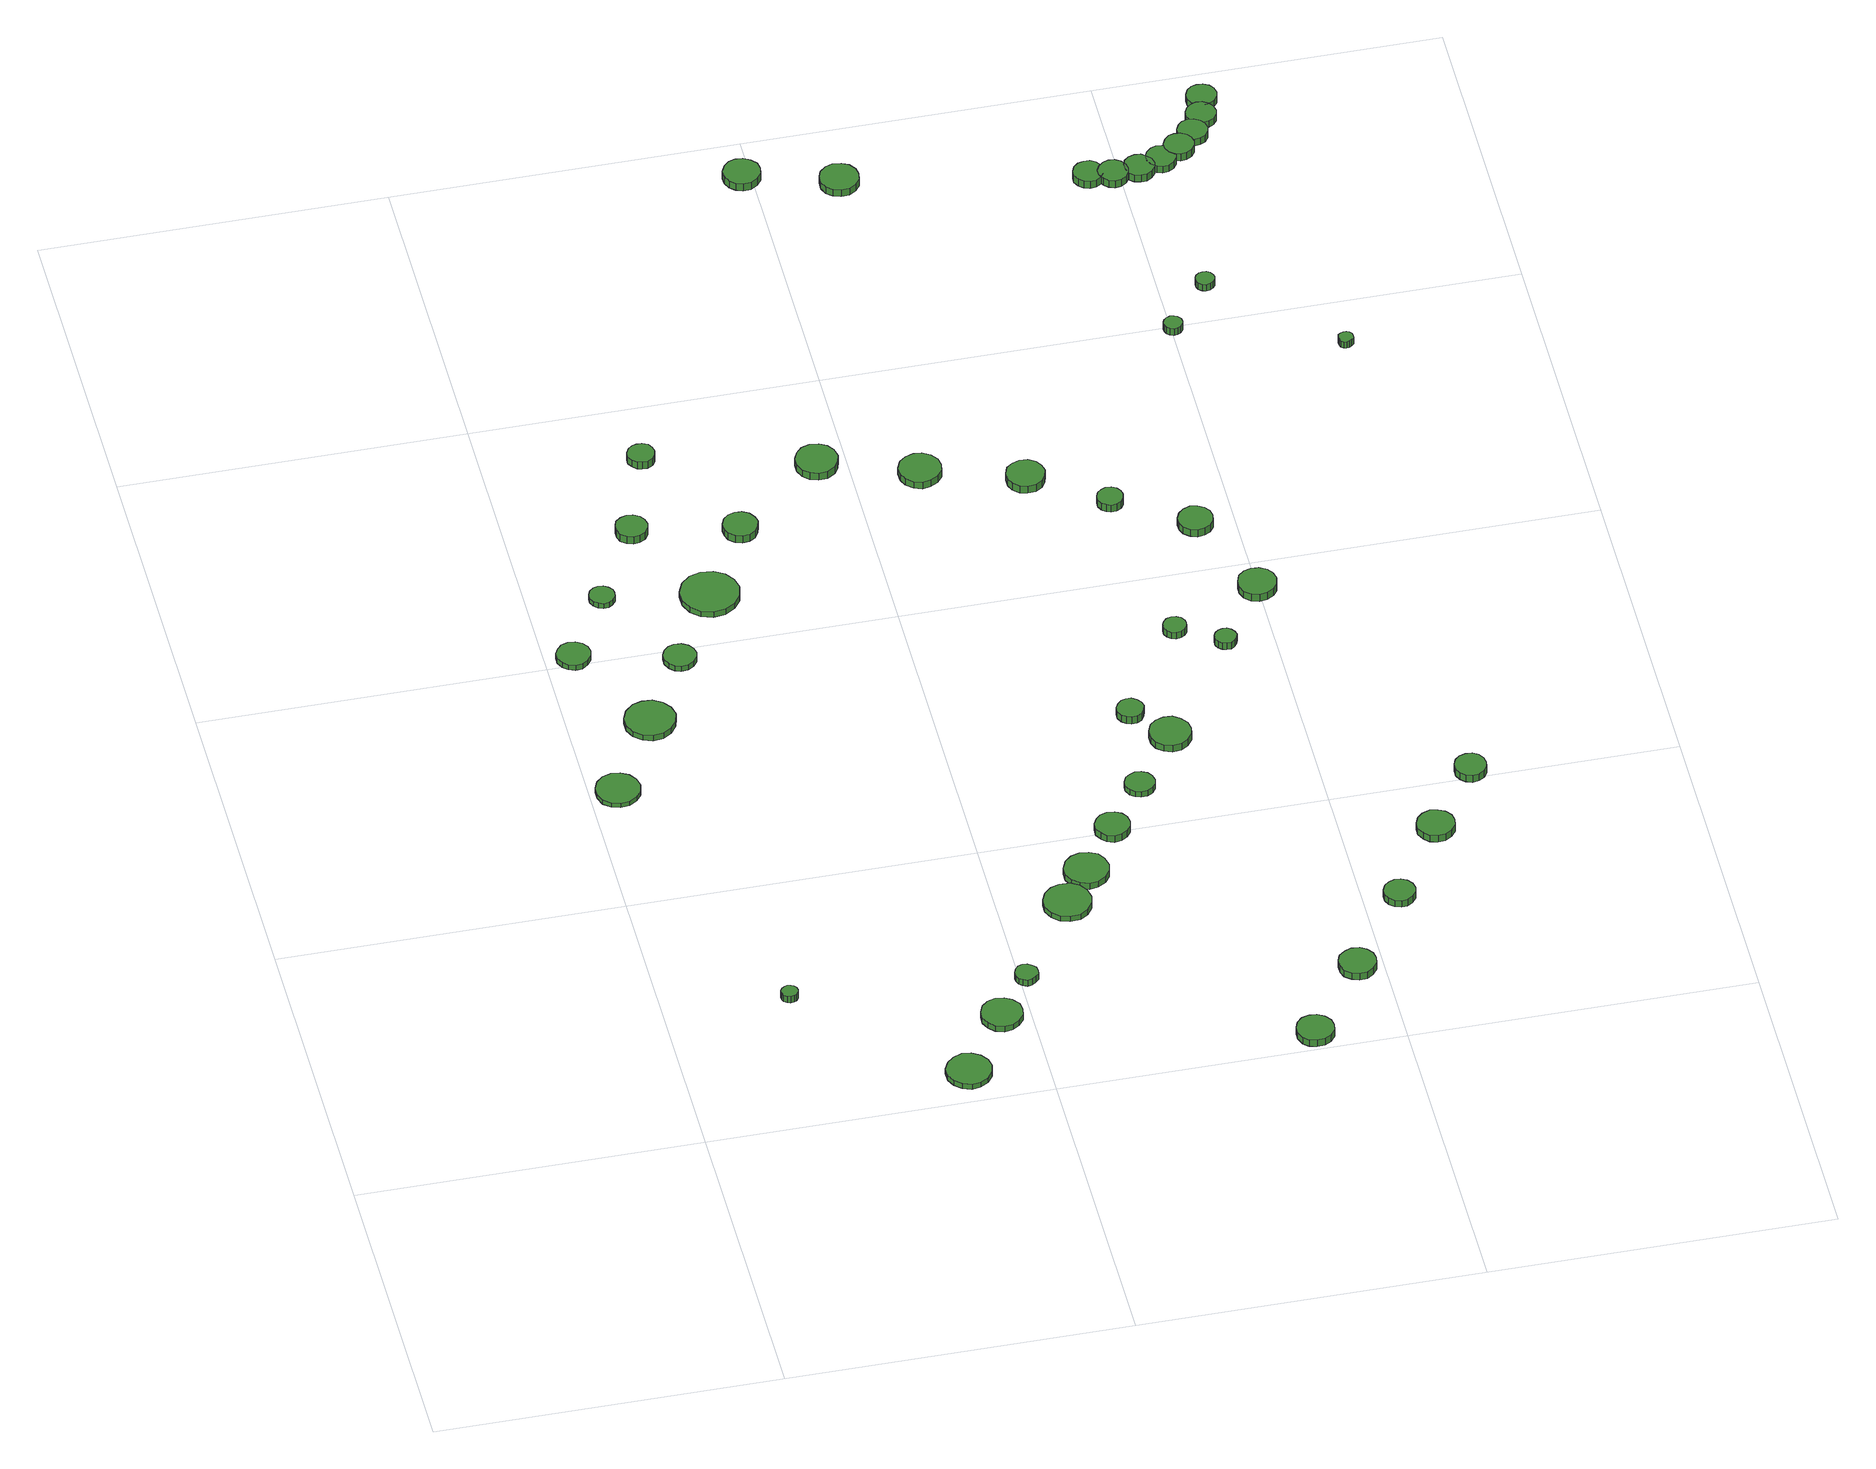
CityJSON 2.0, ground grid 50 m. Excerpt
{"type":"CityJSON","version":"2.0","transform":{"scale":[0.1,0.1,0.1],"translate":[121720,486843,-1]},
"CityObjects":{
"tree1":{"type":"SolitaryVegetationObject","attributes":{"function":"something"},"geometry":[{"type":"MultiSurface","lod":"1","boundaries":[[[0,1,2,3,4,5,6,7,8,9,10,11,12,13,14]],[[15,16,17,18,19,20,21,22,23,24,25,26,27,28,29]],[[0,29,28,1]],[[1,28,27,2]],[[2,27,26,3]],[[3,26,25,4]],[[4,25,24,5]],[[5,24,23,6]],[[6,23,22,7]],[[7,22,21,8]],[[8,21,20,9]],[[9,20,19,10]],[[10,19,18,11]],[[11,18,17,12]],[[12,17,16,13]],[[13,16,15,14]],[[14,15,29,0]]]}]},
"tree2":{"type":"SolitaryVegetationObject","attributes":{"function":"something"},"geometry":[{"type":"MultiSurface","lod":"1","boundaries":[[[30,31,32,33,34,35,36,37,38,39,40,41,42,43,44]],[[45,46,47,48,49,50,51,52,53,54,55,56,57,58,59]],[[30,59,58,31]],[[31,58,57,32]],[[32,57,56,33]],[[33,56,55,34]],[[34,55,54,35]],[[35,54,53,36]],[[36,53,52,37]],[[37,52,51,38]],[[38,51,50,39]],[[39,50,49,40]],[[40,49,48,41]],[[41,48,47,42]],[[42,47,46,43]],[[43,46,45,44]],[[44,45,59,30]]]}]},
"tree3":{"type":"SolitaryVegetationObject","attributes":{"function":"something"},"geometry":[{"type":"MultiSurface","lod":"1","boundaries":[[[60,61,62,63,64,65,66,67,68,69,70,71,72,73,74]],[[75,76,77,78,79,80,81,82,83,84,85,86,87,88,89]],[[60,89,88,61]],[[61,88,87,62]],[[62,87,86,63]],[[63,86,85,64]],[[64,85,84,65]],[[65,84,83,66]],[[66,83,82,67]],[[67,82,81,68]],[[68,81,80,69]],[[69,80,79,70]],[[70,79,78,71]],[[71,78,77,72]],[[72,77,76,73]],[[73,76,75,74]],[[74,75,89,60]]]}]},
"tree4":{"type":"SolitaryVegetationObject","attributes":{"function":"something"},"geometry":[{"type":"MultiSurface","lod":"1","boundaries":[[[90,91,92,93,94,95,96,97,98,99,100,101,102,103,104]],[[105,106,107,108,109,110,111,112,113,114,115,116,117,118,119]],[[90,119,118,91]],[[91,118,117,92]],[[92,117,116,93]],[[93,116,115,94]],[[94,115,114,95]],[[95,114,113,96]],[[96,113,112,97]],[[97,112,111,98]],[[98,111,110,99]],[[99,110,109,100]],[[100,109,108,101]],[[101,108,107,102]],[[102,107,106,103]],[[103,106,105,104]],[[104,105,119,90]]]}]},
"tree5":{"type":"SolitaryVegetationObject","attributes":{"function":"something"},"geometry":[{"type":"MultiSurface","lod":"1","boundaries":[[[120,121,122,123,124,125,126,127,128,129,130,131,132,133,134]],[[135,136,137,138,139,140,141,142,143,144,145,146,147,148,149]],[[120,149,148,121]],[[121,148,147,122]],[[122,147,146,123]],[[123,146,145,124]],[[124,145,144,125]],[[125,144,143,126]],[[126,143,142,127]],[[127,142,141,128]],[[128,141,140,129]],[[129,140,139,130]],[[130,139,138,131]],[[131,138,137,132]],[[132,137,136,133]],[[133,136,135,134]],[[134,135,149,120]]]}]},
"tree6":{"type":"SolitaryVegetationObject","attributes":{"function":"something"},"geometry":[{"type":"MultiSurface","lod":"1","boundaries":[[[150,151,152,153,154,155,156,157,158,159,160,161,162,163,164]],[[165,166,167,168,169,170,171,172,173,174,175,176,177,178,179]],[[150,179,178,151]],[[151,178,177,152]],[[152,177,176,153]],[[153,176,175,154]],[[154,175,174,155]],[[155,174,173,156]],[[156,173,172,157]],[[157,172,171,158]],[[158,171,170,159]],[[159,170,169,160]],[[160,169,168,161]],[[161,168,167,162]],[[162,167,166,163]],[[163,166,165,164]],[[164,165,179,150]]]}]},
"tree7":{"type":"SolitaryVegetationObject","attributes":{"function":"something"},"geometry":[{"type":"MultiSurface","lod":"1","boundaries":[[[180,181,182,183,184,185,186,187,188,189,190,191,192,193,194]],[[195,196,197,198,199,200,201,202,203,204,205,206,207,208,209]],[[180,209,208,181]],[[181,208,207,182]],[[182,207,206,183]],[[183,206,205,184]],[[184,205,204,185]],[[185,204,203,186]],[[186,203,202,187]],[[187,202,201,188]],[[188,201,200,189]],[[189,200,199,190]],[[190,199,198,191]],[[191,198,197,192]],[[192,197,196,193]],[[193,196,195,194]],[[194,195,209,180]]]}]},
"tree8":{"type":"SolitaryVegetationObject","attributes":{"function":"something"},"geometry":[{"type":"MultiSurface","lod":"1","boundaries":[[[210,211,212,213,214,215,216,217,218,219,220,221,222,223,224]],[[225,226,227,228,229,230,231,232,233,234,235,236,237,238,239]],[[210,239,238,211]],[[211,238,237,212]],[[212,237,236,213]],[[213,236,235,214]],[[214,235,234,215]],[[215,234,233,216]],[[216,233,232,217]],[[217,232,231,218]],[[218,231,230,219]],[[219,230,229,220]],[[220,229,228,221]],[[221,228,227,222]],[[222,227,226,223]],[[223,226,225,224]],[[224,225,239,210]]]}]},
"tree9":{"type":"SolitaryVegetationObject","attributes":{"function":"something"},"geometry":[{"type":"MultiSurface","lod":"1","boundaries":[[[240,241,242,243,244,245,246,247,248,249,250,251,252,253,254]],[[255,256,257,258,259,260,261,262,263,264,265,266,267,268,269]],[[240,269,268,241]],[[241,268,267,242]],[[242,267,266,243]],[[243,266,265,244]],[[244,265,264,245]],[[245,264,263,246]],[[246,263,262,247]],[[247,262,261,248]],[[248,261,260,249]],[[249,260,259,250]],[[250,259,258,251]],[[251,258,257,252]],[[252,257,256,253]],[[253,256,255,254]],[[254,255,269,240]]]}]},
"tree10":{"type":"SolitaryVegetationObject","attributes":{"function":"something"},"geometry":[{"type":"MultiSurface","lod":"1","boundaries":[[[270,271,272,273,274,275,276,277,278,279,280,281,282,283,284]],[[285,286,287,288,289,290,291,292,293,294,295,296,297,298,299]],[[270,299,298,271]],[[271,298,297,272]],[[272,297,296,273]],[[273,296,295,274]],[[274,295,294,275]],[[275,294,293,276]],[[276,293,292,277]],[[277,292,291,278]],[[278,291,290,279]],[[279,290,289,280]],[[280,289,288,281]],[[281,288,287,282]],[[282,287,286,283]],[[283,286,285,284]],[[284,285,299,270]]]}]},
"tree11":{"type":"SolitaryVegetationObject","attributes":{"function":"something"},"geometry":[{"type":"MultiSurface","lod":"1","boundaries":[[[300,301,302,303,304,305,306,307,308,309,310,311,312,313,314]],[[315,316,317,318,319,320,321,322,323,324,325,326,327,328,329]],[[300,329,328,301]],[[301,328,327,302]],[[302,327,326,303]],[[303,326,325,304]],[[304,325,324,305]],[[305,324,323,306]],[[306,323,322,307]],[[307,322,321,308]],[[308,321,320,309]],[[309,320,319,310]],[[310,319,318,311]],[[311,318,317,312]],[[312,317,316,313]],[[313,316,315,314]],[[314,315,329,300]]]}]},
"tree12":{"type":"SolitaryVegetationObject","attributes":{"function":"something"},"geometry":[{"type":"MultiSurface","lod":"1","boundaries":[[[330,331,332,333,334,335,336,337,338,339,340,341,342,343,344]],[[345,346,347,348,349,350,351,352,353,354,355,356,357,358,359]],[[330,359,358,331]],[[331,358,357,332]],[[332,357,356,333]],[[333,356,355,334]],[[334,355,354,335]],[[335,354,353,336]],[[336,353,352,337]],[[337,352,351,338]],[[338,351,350,339]],[[339,350,349,340]],[[340,349,348,341]],[[341,348,347,342]],[[342,347,346,343]],[[343,346,345,344]],[[344,345,359,330]]]}]},
"tree13":{"type":"SolitaryVegetationObject","attributes":{"function":"something"},"geometry":[{"type":"MultiSurface","lod":"1","boundaries":[[[360,361,362,363,364,365,366,367,368,369,370,371,372,373,374]],[[375,376,377,378,379,380,381,382,383,384,385,386,387,388,389]],[[360,389,388,361]],[[361,388,387,362]],[[362,387,386,363]],[[363,386,385,364]],[[364,385,384,365]],[[365,384,383,366]],[[366,383,382,367]],[[367,382,381,368]],[[368,381,380,369]],[[369,380,379,370]],[[370,379,378,371]],[[371,378,377,372]],[[372,377,376,373]],[[373,376,375,374]],[[374,375,389,360]]]}]},
"tree14":{"type":"SolitaryVegetationObject","attributes":{"function":"something"},"geometry":[{"type":"MultiSurface","lod":"1","boundaries":[[[390,391,392,393,394,395,396,397,398,399,400,401,402,403,404]],[[405,406,407,408,409,410,411,412,413,414,415,416,417,418,419]],[[390,419,418,391]],[[391,418,417,392]],[[392,417,416,393]],[[393,416,415,394]],[[394,415,414,395]],[[395,414,413,396]],[[396,413,412,397]],[[397,412,411,398]],[[398,411,410,399]],[[399,410,409,400]],[[400,409,408,401]],[[401,408,407,402]],[[402,407,406,403]],[[403,406,405,404]],[[404,405,419,390]]]}]},
"tree15":{"type":"SolitaryVegetationObject","attributes":{"function":"something"},"geometry":[{"type":"MultiSurface","lod":"1","boundaries":[[[420,421,422,423,424,425,426,427,428,429,430,431,432,433,434]],[[435,436,437,438,439,440,441,442,443,444,445,446,447,448,449]],[[420,449,448,421]],[[421,448,447,422]],[[422,447,446,423]],[[423,446,445,424]],[[424,445,444,425]],[[425,444,443,426]],[[426,443,442,427]],[[427,442,441,428]],[[428,441,440,429]],[[429,440,439,430]],[[430,439,438,431]],[[431,438,437,432]],[[432,437,436,433]],[[433,436,435,434]],[[434,435,449,420]]]}]},
"tree16":{"type":"SolitaryVegetationObject","attributes":{"function":"something"},"geometry":[{"type":"MultiSurface","lod":"1","boundaries":[[[450,451,452,453,454,455,456,457,458,459,460,461,462,463,464]],[[465,466,467,468,469,470,471,472,473,474,475,476,477,478,479]],[[450,479,478,451]],[[451,478,477,452]],[[452,477,476,453]],[[453,476,475,454]],[[454,475,474,455]],[[455,474,473,456]],[[456,473,472,457]],[[457,472,471,458]],[[458,471,470,459]],[[459,470,469,460]],[[460,469,468,461]],[[461,468,467,462]],[[462,467,466,463]],[[463,466,465,464]],[[464,465,479,450]]]}]},
"tree17":{"type":"SolitaryVegetationObject","attributes":{"function":"something"},"geometry":[{"type":"MultiSurface","lod":"1","boundaries":[[[480,481,482,483,484,485,486,487,488,489,490,491,492,493,494]],[[495,496,497,498,499,500,501,502,503,504,505,506,507,508,509]],[[480,509,508,481]],[[481,508,507,482]],[[482,507,506,483]],[[483,506,505,484]],[[484,505,504,485]],[[485,504,503,486]],[[486,503,502,487]],[[487,502,501,488]],[[488,501,500,489]],[[489,500,499,490]],[[490,499,498,491]],[[491,498,497,492]],[[492,497,496,493]],[[493,496,495,494]],[[494,495,509,480]]]}]},
"tree18":{"type":"SolitaryVegetationObject","attributes":{"function":"something"},"geometry":[{"type":"MultiSurface","lod":"1","boundaries":[[[510,511,512,513,514,515,516,517,518,519,520,521,522,523,524]],[[525,526,527,528,529,530,531,532,533,534,535,536,537,538,539]],[[510,539,538,511]],[[511,538,537,512]],[[512,537,536,513]],[[513,536,535,514]],[[514,535,534,515]],[[515,534,533,516]],[[516,533,532,517]],[[517,532,531,518]],[[518,531,530,519]],[[519,530,529,520]],[[520,529,528,521]],[[521,528,527,522]],[[522,527,526,523]],[[523,526,525,524]],[[524,525,539,510]]]}]},
"tree19":{"type":"SolitaryVegetationObject","attributes":{"function":"something"},"geometry":[{"type":"MultiSurface","lod":"1","boundaries":[[[540,541,542,543,544,545,546,547,548,549,550,551,552,553,554]],[[555,556,557,558,559,560,561,562,563,564,565,566,567,568,569]],[[540,569,568,541]],[[541,568,567,542]],[[542,567,566,543]],[[543,566,565,544]],[[544,565,564,545]],[[545,564,563,546]],[[546,563,562,547]],[[547,562,561,548]],[[548,561,560,549]],[[549,560,559,550]],[[550,559,558,551]],[[551,558,557,552]],[[552,557,556,553]],[[553,556,555,554]],[[554,555,569,540]]]}]},
"tree20":{"type":"SolitaryVegetationObject","attributes":{"function":"something"},"geometry":[{"type":"MultiSurface","lod":"1","boundaries":[[[570,571,572,573,574,575,576,577,578,579,580,581,582,583,584]],[[585,586,587,588,589,590,591,592,593,594,595,596,597,598,599]],[[570,599,598,571]],[[571,598,597,572]],[[572,597,596,573]],[[573,596,595,574]],[[574,595,594,575]],[[575,594,593,576]],[[576,593,592,577]],[[577,592,591,578]],[[578,591,590,579]],[[579,590,589,580]],[[580,589,588,581]],[[581,588,587,582]],[[582,587,586,583]],[[583,586,585,584]],[[584,585,599,570]]]}]},
"tree21":{"type":"SolitaryVegetationObject","attributes":{"function":"something"},"geometry":[{"type":"MultiSurface","lod":"1","boundaries":[[[600,601,602,603,604,605,606,607,608,609,610,611,612,613,614]],[[615,616,617,618,619,620,621,622,623,624,625,626,627,628,629]],[[600,629,628,601]],[[601,628,627,602]],[[602,627,626,603]],[[603,626,625,604]],[[604,625,624,605]],[[605,624,623,606]],[[606,623,622,607]],[[607,622,621,608]],[[608,621,620,609]],[[609,620,619,610]],[[610,619,618,611]],[[611,618,617,612]],[[612,617,616,613]],[[613,616,615,614]],[[614,615,629,600]]]}]},
"tree22":{"type":"SolitaryVegetationObject","attributes":{"function":"something"},"geometry":[{"type":"MultiSurface","lod":"1","boundaries":[[[630,631,632,633,634,635,636,637,638,639,640,641,642,643,644]],[[645,646,647,648,649,650,651,652,653,654,655,656,657,658,659]],[[630,659,658,631]],[[631,658,657,632]],[[632,657,656,633]],[[633,656,655,634]],[[634,655,654,635]],[[635,654,653,636]],[[636,653,652,637]],[[637,652,651,638]],[[638,651,650,639]],[[639,650,649,640]],[[640,649,648,641]],[[641,648,647,642]],[[642,647,646,643]],[[643,646,645,644]],[[644,645,659,630]]]}]},
"tree23":{"type":"SolitaryVegetationObject","attributes":{"function":"something"},"geometry":[{"type":"MultiSurface","lod":"1","boundaries":[[[660,661,662,663,664,665,666,667,668,669,670,671,672,673,674]],[[675,676,677,678,679,680,681,682,683,684,685,686,687,688,689]],[[660,689,688,661]],[[661,688,687,662]],[[662,687,686,663]],[[663,686,685,664]],[[664,685,684,665]],[[665,684,683,666]],[[666,683,682,667]],[[667,682,681,668]],[[668,681,680,669]],[[669,680,679,670]],[[670,679,678,671]],[[671,678,677,672]],[[672,677,676,673]],[[673,676,675,674]],[[674,675,689,660]]]}]},
"tree24":{"type":"SolitaryVegetationObject","attributes":{"function":"something"},"geometry":[{"type":"MultiSurface","lod":"1","boundaries":[[[690,691,692,693,694,695,696,697,698,699,700,701,702,703,704]],[[705,706,707,708,709,710,711,712,713,714,715,716,717,718,719]],[[690,719,718,691]],[[691,718,717,692]],[[692,717,716,693]],[[693,716,715,694]],[[694,715,714,695]],[[695,714,713,696]],[[696,713,712,697]],[[697,712,711,698]],[[698,711,710,699]],[[699,710,709,700]],[[700,709,708,701]],[[701,708,707,702]],[[702,707,706,703]],[[703,706,705,704]],[[704,705,719,690]]]}]},
"tree25":{"type":"SolitaryVegetationObject","attributes":{"function":"something"},"geometry":[{"type":"MultiSurface","lod":"1","boundaries":[[[720,721,722,723,724,725,726,727,728,729,730,731,732,733,734]],[[735,736,737,738,739,740,741,742,743,744,745,746,747,748,749]],[[720,749,748,721]],[[721,748,747,722]],[[722,747,746,723]],[[723,746,745,724]],[[724,745,744,725]],[[725,744,743,726]],[[726,743,742,727]],[[727,742,741,728]],[[728,741,740,729]],[[729,740,739,730]],[[730,739,738,731]],[[731,738,737,732]],[[732,737,736,733]],[[733,736,735,734]],[[734,735,749,720]]]}]},
"tree26":{"type":"SolitaryVegetationObject","attributes":{"function":"something"},"geometry":[{"type":"MultiSurface","lod":"1","boundaries":[[[750,751,752,753,754,755,756,757,758,759,760,761,762,763,764]],[[765,766,767,768,769,770,771,772,773,774,775,776,777,778,779]],[[750,779,778,751]],[[751,778,777,752]],[[752,777,776,753]],[[753,776,775,754]],[[754,775,774,755]],[[755,774,773,756]],[[756,773,772,757]],[[757,772,771,758]],[[758,771,770,759]],[[759,770,769,760]],[[760,769,768,761]],[[761,768,767,762]],[[762,767,766,763]],[[763,766,765,764]],[[764,765,779,750]]]}]},
"tree27":{"type":"SolitaryVegetationObject","attributes":{"function":"something"},"geometry":[{"type":"MultiSurface","lod":"1","boundaries":[[[780,781,782,783,784,785,786,787,788,789,790,791,792,793,794]],[[795,796,797,798,799,800,801,802,803,804,805,806,807,808,809]],[[780,809,808,781]],[[781,808,807,782]],[[782,807,806,783]],[[783,806,805,784]],[[784,805,804,785]],[[785,804,803,786]],[[786,803,802,787]],[[787,802,801,788]],[[788,801,800,789]],[[789,800,799,790]],[[790,799,798,791]],[[791,798,797,792]],[[792,797,796,793]],[[793,796,795,794]],[[794,795,809,780]]]}]},
"tree28":{"type":"SolitaryVegetationObject","attributes":{"function":"something"},"geometry":[{"type":"MultiSurface","lod":"1","boundaries":[[[810,811,812,813,814,815,816,817,818,819,820,821,822,823,824]],[[825,826,827,828,829,830,831,832,833,834,835,836,837,838,839]],[[810,839,838,811]],[[811,838,837,812]],[[812,837,836,813]],[[813,836,835,814]],[[814,835,834,815]],[[815,834,833,816]],[[816,833,832,817]],[[817,832,831,818]],[[818,831,830,819]],[[819,830,829,820]],[[820,829,828,821]],[[821,828,827,822]],[[822,827,826,823]],[[823,826,825,824]],[[824,825,839,810]]]}]},
"tree29":{"type":"SolitaryVegetationObject","attributes":{"function":"something"},"geometry":[{"type":"MultiSurface","lod":"1","boundaries":[[[840,841,842,843,844,845,846,847,848,849,850,851,852,853,854]],[[855,856,857,858,859,860,861,862,863,864,865,866,867,868,869]],[[840,869,868,841]],[[841,868,867,842]],[[842,867,866,843]],[[843,866,865,844]],[[844,865,864,845]],[[845,864,863,846]],[[846,863,862,847]],[[847,862,861,848]],[[848,861,860,849]],[[849,860,859,850]],[[850,859,858,851]],[[851,858,857,852]],[[852,857,856,853]],[[853,856,855,854]],[[854,855,869,840]]]}]},
"tree30":{"type":"SolitaryVegetationObject","attributes":{"function":"something"},"geometry":[{"type":"MultiSurface","lod":"1","boundaries":[[[870,871,872,873,874,875,876,877,878,879,880,881,882,883,884]],[[885,886,887,888,889,890,891,892,893,894,895,896,897,898,899]],[[870,899,898,871]],[[871,898,897,872]],[[872,897,896,873]],[[873,896,895,874]],[[874,895,894,875]],[[875,894,893,876]],[[876,893,892,877]],[[877,892,891,878]],[[878,891,890,879]],[[879,890,889,880]],[[880,889,888,881]],[[881,888,887,882]],[[882,887,886,883]],[[883,886,885,884]],[[884,885,899,870]]]}]},
"tree31":{"type":"SolitaryVegetationObject","attributes":{"function":"something"},"geometry":[{"type":"MultiSurface","lod":"1","boundaries":[[[900,901,902,903,904,905,906,907,908,909,910,911,912,913,914]],[[915,916,917,918,919,920,921,922,923,924,925,926,927,928,929]],[[900,929,928,901]],[[901,928,927,902]],[[902,927,926,903]],[[903,926,925,904]],[[904,925,924,905]],[[905,924,923,906]],[[906,923,922,907]],[[907,922,921,908]],[[908,921,920,909]],[[909,920,919,910]],[[910,919,918,911]],[[911,918,917,912]],[[912,917,916,913]],[[913,916,915,914]],[[914,915,929,900]]]}]},
"tree32":{"type":"SolitaryVegetationObject","attributes":{"function":"something"},"geometry":[{"type":"MultiSurface","lod":"1","boundaries":[[[930,931,932,933,934,935,936,937,938,939,940,941,942,943,944]],[[945,946,947,948,949,950,951,952,953,954,955,956,957,958,959]],[[930,959,958,931]],[[931,958,957,932]],[[932,957,956,933]],[[933,956,955,934]],[[934,955,954,935]],[[935,954,953,936]],[[936,953,952,937]],[[937,952,951,938]],[[938,951,950,939]],[[939,950,949,940]],[[940,949,948,941]],[[941,948,947,942]],[[942,947,946,943]],[[943,946,945,944]],[[944,945,959,930]]]}]},
"tree33":{"type":"SolitaryVegetationObject","attributes":{"function":"something"},"geometry":[{"type":"MultiSurface","lod":"1","boundaries":[[[960,961,962,963,964,965,966,967,968,969,970,971,972,973,974]],[[975,976,977,978,979,980,981,982,983,984,985,986,987,988,989]],[[960,989,988,961]],[[961,988,987,962]],[[962,987,986,963]],[[963,986,985,964]],[[964,985,984,965]],[[965,984,983,966]],[[966,983,982,967]],[[967,982,981,968]],[[968,981,980,969]],[[969,980,979,970]],[[970,979,978,971]],[[971,978,977,972]],[[972,977,976,973]],[[973,976,975,974]],[[974,975,989,960]]]}]},
"tree34":{"type":"SolitaryVegetationObject","attributes":{"function":"something"},"geometry":[{"type":"MultiSurface","lod":"1","boundaries":[[[990,991,992,993,994,995,996,997,998,999,1000,1001,1002,1003,1004]],[[1005,1006,1007,1008,1009,1010,1011,1012,1013,1014,1015,1016,1017,1018,1019]],[[990,1019,1018,991]],[[991,1018,1017,992]],[[992,1017,1016,993]],[[993,1016,1015,994]],[[994,1015,1014,995]],[[995,1014,1013,996]],[[996,1013,1012,997]],[[997,1012,1011,998]],[[998,1011,1010,999]],[[999,1010,1009,1000]],[[1000,1009,1008,1001]],[[1001,1008,1007,1002]],[[1002,1007,1006,1003]],[[1003,1006,1005,1004]],[[1004,1005,1019,990]]]}]},
"tree35":{"type":"SolitaryVegetationObject","attributes":{"function":"something"},"geometry":[{"type":"MultiSurface","lod":"1","boundaries":[[[1020,1021,1022,1023,1024,1025,1026,1027,1028,1029,1030,1031,1032,1033,1034]],[[1035,1036,1037,1038,1039,1040,1041,1042,1043,1044,1045,1046,1047,1048,1049]],[[1020,1049,1048,1021]],[[1021,1048,1047,1022]],[[1022,1047,1046,1023]],[[1023,1046,1045,1024]],[[1024,1045,1044,1025]],[[1025,1044,1043,1026]],[[1026,1043,1042,1027]],[[1027,1042,1041,1028]],[[1028,1041,1040,1029]],[[1029,1040,1039,1030]],[[1030,1039,1038,1031]],[[1031,1038,1037,1032]],[[1032,1037,1036,1033]],[[1033,1036,1035,1034]],[[1034,1035,1049,1020]]]}]},
"tree36":{"type":"SolitaryVegetationObject","attributes":{"function":"something"},"geometry":[{"type":"MultiSurface","lod":"1","boundaries":[[[1050,1051,1052,1053,1054,1055,1056,1057,1058,1059,1060,1061,1062,1063,1064]],[[1065,1066,1067,1068,1069,1070,1071,1072,1073,1074,1075,1076,1077,1078,1079]],[[1050,1079,1078,1051]],[[1051,1078,1077,1052]],[[1052,1077,1076,1053]],[[1053,1076,1075,1054]],[[1054,1075,1074,1055]],[[1055,1074,1073,1056]],[[1056,1073,1072,1057]],[[1057,1072,1071,1058]],[[1058,1071,1070,1059]],[[1059,1070,1069,1060]],[[1060,1069,1068,1061]],[[1061,1068,1067,1062]],[[1062,1067,1066,1063]],[[1063,1066,1065,1064]],[[1064,1065,1079,1050]]]}]},
"tree37":{"type":"SolitaryVegetationObject","attributes":{"function":"something"},"geometry":[{"type":"MultiSurface","lod":"1","boundaries":[[[1080,1081,1082,1083,1084,1085,1086,1087,1088,1089,1090,1091,1092,1093,1094]],[[1095,1096,1097,1098,1099,1100,1101,1102,1103,1104,1105,1106,1107,1108,1109]],[[1080,1109,1108,1081]],[[1081,1108,1107,1082]],[[1082,1107,1106,1083]],[[1083,1106,1105,1084]],[[1084,1105,1104,1085]],[[1085,1104,1103,1086]],[[1086,1103,1102,1087]],[[1087,1102,1101,1088]],[[1088,1101,1100,1089]],[[1089,1100,1099,1090]],[[1090,1099,1098,1091]],[[1091,1098,1097,1092]],[[1092,1097,1096,1093]],[[1093,1096,1095,1094]],[[1094,1095,1109,1080]]]}]},
"tree38":{"type":"SolitaryVegetationObject","attributes":{"function":"something"},"geometry":[{"type":"MultiSurface","lod":"1","boundaries":[[[1110,1111,1112,1113,1114,1115,1116,1117,1118,1119,1120,1121,1122,1123,1124]],[[1125,1126,1127,1128,1129,1130,1131,1132,1133,1134,1135,1136,1137,1138,1139]],[[1110,1139,1138,1111]],[[1111,1138,1137,1112]],[[1112,1137,1136,1113]],[[1113,1136,1135,1114]],[[1114,1135,1134,1115]],[[1115,1134,1133,1116]],[[1116,1133,1132,1117]],[[1117,1132,1131,1118]],[[1118,1131,1130,1119]],[[1119,1130,1129,1120]],[[1120,1129,1128,1121]],[[1121,1128,1127,1122]],[[1122,1127,1126,1123]],[[1123,1126,1125,1124]],[[1124,1125,1139,1110]]]}]},
"tree39":{"type":"SolitaryVegetationObject","attributes":{"function":"something"},"geometry":[{"type":"MultiSurface","lod":"1","boundaries":[[[1140,1141,1142,1143,1144,1145,1146,1147,1148,1149,1150,1151,1152,1153,1154]],[[1155,1156,1157,1158,1159,1160,1161,1162,1163,1164,1165,1166,1167,1168,1169]],[[1140,1169,1168,1141]],[[1141,1168,1167,1142]],[[1142,1167,1166,1143]],[[1143,1166,1165,1144]],[[1144,1165,1164,1145]],[[1145,1164,1163,1146]],[[1146,1163,1162,1147]],[[1147,1162,1161,1148]],[[1148,1161,1160,1149]],[[1149,1160,1159,1150]],[[1150,1159,1158,1151]],[[1151,1158,1157,1152]],[[1152,1157,1156,1153]],[[1153,1156,1155,1154]],[[1154,1155,1169,1140]]]}]},
"tree40":{"type":"SolitaryVegetationObject","attributes":{"function":"something"},"geometry":[{"type":"MultiSurface","lod":"1","boundaries":[[[1170,1171,1172,1173,1174,1175,1176,1177,1178,1179,1180,1181,1182,1183,1184]],[[1185,1186,1187,1188,1189,1190,1191,1192,1193,1194,1195,1196,1197,1198,1199]],[[1170,1199,1198,1171]],[[1171,1198,1197,1172]],[[1172,1197,1196,1173]],[[1173,1196,1195,1174]],[[1174,1195,1194,1175]],[[1175,1194,1193,1176]],[[1176,1193,1192,1177]],[[1177,1192,1191,1178]],[[1178,1191,1190,1179]],[[1179,1190,1189,1180]],[[1180,1189,1188,1181]],[[1181,1188,1187,1182]],[[1182,1187,1186,1183]],[[1183,1186,1185,1184]],[[1184,1185,1199,1170]]]}]},
"tree41":{"type":"SolitaryVegetationObject","attributes":{"function":"something"},"geometry":[{"type":"MultiSurface","lod":"1","boundaries":[[[1200,1201,1202,1203,1204,1205,1206,1207,1208,1209,1210,1211,1212,1213,1214]],[[1215,1216,1217,1218,1219,1220,1221,1222,1223,1224,1225,1226,1227,1228,1229]],[[1200,1229,1228,1201]],[[1201,1228,1227,1202]],[[1202,1227,1226,1203]],[[1203,1226,1225,1204]],[[1204,1225,1224,1205]],[[1205,1224,1223,1206]],[[1206,1223,1222,1207]],[[1207,1222,1221,1208]],[[1208,1221,1220,1209]],[[1209,1220,1219,1210]],[[1210,1219,1218,1211]],[[1211,1218,1217,1212]],[[1212,1217,1216,1213]],[[1213,1216,1215,1214]],[[1214,1215,1229,1200]]]}]},
"tree42":{"type":"SolitaryVegetationObject","attributes":{"function":"something"},"geometry":[{"type":"MultiSurface","lod":"1","boundaries":[[[1230,1231,1232,1233,1234,1235,1236,1237,1238,1239,1240,1241,1242,1243,1244]],[[1245,1246,1247,1248,1249,1250,1251,1252,1253,1254,1255,1256,1257,1258,1259]],[[1230,1259,1258,1231]],[[1231,1258,1257,1232]],[[1232,1257,1256,1233]],[[1233,1256,1255,1234]],[[1234,1255,1254,1235]],[[1235,1254,1253,1236]],[[1236,1253,1252,1237]],[[1237,1252,1251,1238]],[[1238,1251,1250,1239]],[[1239,1250,1249,1240]],[[1240,1249,1248,1241]],[[1241,1248,1247,1242]],[[1242,1247,1246,1243]],[[1243,1246,1245,1244]],[[1244,1245,1259,1230]]]}]},
"tree43":{"type":"SolitaryVegetationObject","attributes":{"function":"something"},"geometry":[{"type":"MultiSurface","lod":"1","boundaries":[[[1260,1261,1262,1263,1264,1265,1266,1267,1268,1269,1270,1271,1272,1273,1274]],[[1275,1276,1277,1278,1279,1280,1281,1282,1283,1284,1285,1286,1287,1288,1289]],[[1260,1289,1288,1261]],[[1261,1288,1287,1262]],[[1262,1287,1286,1263]],[[1263,1286,1285,1264]],[[1264,1285,1284,1265]],[[1265,1284,1283,1266]],[[1266,1283,1282,1267]],[[1267,1282,1281,1268]],[[1268,1281,1280,1269]],[[1269,1280,1279,1270]],[[1270,1279,1278,1271]],[[1271,1278,1277,1272]],[[1272,1277,1276,1273]],[[1273,1276,1275,1274]],[[1274,1275,1289,1260]]]}]},
"tree44":{"type":"SolitaryVegetationObject","attributes":{"function":"something"},"geometry":[{"type":"MultiSurface","lod":"1","boundaries":[[[1290,1291,1292,1293,1294,1295,1296,1297,1298,1299,1300,1301,1302,1303,1304]],[[1305,1306,1307,1308,1309,1310,1311,1312,1313,1314,1315,1316,1317,1318,1319]],[[1290,1319,1318,1291]],[[1291,1318,1317,1292]],[[1292,1317,1316,1293]],[[1293,1316,1315,1294]],[[1294,1315,1314,1295]],[[1295,1314,1313,1296]],[[1296,1313,1312,1297]],[[1297,1312,1311,1298]],[[1298,1311,1310,1299]],[[1299,1310,1309,1300]],[[1300,1309,1308,1301]],[[1301,1308,1307,1302]],[[1302,1307,1306,1303]],[[1303,1306,1305,1304]],[[1304,1305,1319,1290]]]}]},
"tree45":{"type":"SolitaryVegetationObject","attributes":{"function":"something"},"geometry":[{"type":"MultiSurface","lod":"1","boundaries":[[[1320,1321,1322,1323,1324,1325,1326,1327,1328,1329,1330,1331,1332,1333,1334]],[[1335,1336,1337,1338,1339,1340,1341,1342,1343,1344,1345,1346,1347,1348,1349]],[[1320,1349,1348,1321]],[[1321,1348,1347,1322]],[[1322,1347,1346,1323]],[[1323,1346,1345,1324]],[[1324,1345,1344,1325]],[[1325,1344,1343,1326]],[[1326,1343,1342,1327]],[[1327,1342,1341,1328]],[[1328,1341,1340,1329]],[[1329,1340,1339,1330]],[[1330,1339,1338,1331]],[[1331,1338,1337,1332]],[[1332,1337,1336,1333]],[[1333,1336,1335,1334]],[[1334,1335,1349,1320]]]}]}
},
"vertices":[
[191,262,21],[190,267,21],[187,271,21],[183,273,21],[178,274,21],[173,272,21],[169,269,21],[167,265,21],[167,260,21],[169,255,21],[173,252,21],[178,250,21],[183,251,21],[187,253,21],[190,257,21],[190,257,9],[187,253,9],[183,251,9],[178,250,9],[173,252,9],[169,255,9],[167,260,9],[167,265,9],[169,269,9],[173,272,9],[178,274,9],[183,273,9],[187,271,9],[190,267,9],[191,262,9],
[72,729,15],[69,742,15],[61,753,15],[50,759,15],[37,761,15],[24,757,15],[14,748,15],[9,736,15],[9,723,15],[14,710,15],[24,702,15],[37,698,15],[50,699,15],[61,706,15],[69,716,15],[69,716,7],[61,706,7],[50,699,7],[37,698,7],[24,702,7],[14,710,7],[9,723,7],[9,736,7],[14,748,7],[24,757,7],[37,761,7],[50,759,7],[61,753,7],[69,742,7],[72,729,7],
[65,1013,16],[63,1023,16],[57,1031,16],[48,1036,16],[38,1037,16],[28,1034,16],[21,1027,16],[16,1018,16],[16,1008,16],[21,998,16],[28,992,16],[38,988,16],[48,989,16],[57,995,16],[63,1003,16],[63,1003,7],[57,995,7],[48,989,7],[38,988,7],[28,992,7],[21,998,7],[16,1008,7],[16,1018,7],[21,1027,7],[28,1034,7],[38,1037,7],[48,1036,7],[57,1031,7],[63,1023,7],[65,1013,7],
[152,859,17],[148,874,17],[139,886,17],[126,894,17],[111,895,17],[97,891,17],[85,880,17],[79,866,17],[79,851,17],[85,837,17],[97,827,17],[111,822,17],[126,824,17],[139,832,17],[148,844,17],[148,844,7],[139,832,7],[126,824,7],[111,822,7],[97,827,7],[85,837,7],[79,851,7],[79,866,7],[85,880,7],[97,891,7],[111,895,7],[126,894,7],[139,886,7],[148,874,7],[152,859,7],
[421,57,15],[418,70,15],[410,81,15],[398,88,15],[385,90,15],[372,85,15],[362,76,15],[356,64,15],[356,50,15],[362,38,15],[372,29,15],[385,24,15],[398,26,15],[410,33,15],[418,44,15],[418,44,6],[410,33,6],[398,26,6],[385,24,6],[372,29,6],[362,38,6],[356,50,6],[356,64,6],[362,76,6],[372,85,6],[385,90,6],[398,88,6],[410,81,6],[418,70,6],[421,57,6],
[124,1124,15],[123,1131,15],[118,1137,15],[112,1141,15],[104,1142,15],[97,1140,15],[91,1135,15],[88,1128,15],[88,1120,15],[91,1113,15],[97,1108,15],[104,1105,15],[112,1106,15],[118,1110,15],[123,1116,15],[123,1116,6],[118,1110,6],[112,1106,6],[104,1105,6],[97,1108,6],[91,1113,6],[88,1120,6],[88,1128,6],[91,1135,6],[97,1140,6],[104,1142,6],[112,1141,6],[118,1137,6],[123,1131,6],[124,1124,6],
[208,979,15],[206,988,15],[200,996,15],[191,1001,15],[181,1002,15],[172,999,15],[165,993,15],[161,984,15],[161,974,15],[165,965,15],[172,958,15],[181,955,15],[191,956,15],[200,961,15],[206,969,15],[206,969,6],[200,961,6],[191,956,6],[181,955,6],[172,958,6],[165,965,6],[161,974,6],[161,984,6],[165,993,6],[172,999,6],[181,1002,6],[191,1001,6],[200,996,6],[206,988,6],[208,979,6],
[488,160,16],[486,172,16],[478,182,16],[468,188,16],[455,190,16],[443,186,16],[434,178,16],[429,166,16],[429,154,16],[434,143,16],[443,134,16],[455,130,16],[468,132,16],[478,138,16],[486,148,16],[486,148,6],[478,138,6],[468,132,6],[455,130,6],[443,134,6],[434,143,6],[429,154,6],[429,166,6],[434,178,6],[443,186,6],[455,190,6],[468,188,6],[478,182,6],[486,172,6],[488,160,6],
[199,1249,19],[197,1258,19],[192,1266,19],[183,1271,19],[174,1272,19],[165,1269,19],[157,1263,19],[154,1254,19],[154,1244,19],[157,1235,19],[165,1229,19],[174,1226,19],[183,1227,19],[192,1232,19],[197,1240,19],[197,1240,6],[192,1232,6],[183,1227,6],[174,1226,6],[165,1229,6],[157,1235,6],[154,1244,6],[154,1254,6],[157,1263,6],[165,1269,6],[174,1272,6],[183,1271,6],[192,1266,6],[197,1258,6],[199,1249,6],
[526,232,17],[525,239,17],[520,244,17],[514,248,17],[507,249,17],[501,247,17],[496,242,17],[493,235,17],[493,229,17],[496,222,17],[501,218,17],[507,215,17],[514,216,17],[520,220,17],[525,225,17],[525,225,6],[520,220,6],[514,216,6],[507,215,6],[501,218,6],[496,222,6],[493,229,6],[493,235,6],[496,242,6],[501,247,6],[507,249,6],[514,248,6],[520,244,6],[525,239,6],[526,232,6],
[296,1096,16],[292,1113,16],[282,1127,16],[267,1136,16],[249,1138,16],[232,1133,16],[219,1121,16],[212,1105,16],[212,1087,16],[219,1071,16],[232,1059,16],[249,1054,16],[267,1056,16],[282,1065,16],[292,1079,16],[292,1079,6],[282,1065,6],[267,1056,6],[249,1054,6],[232,1059,6],[219,1071,6],[212,1087,6],[212,1105,6],[219,1121,6],[232,1133,6],[249,1138,6],[267,1136,6],[282,1127,6],[292,1113,6],[296,1096,6],
[241,1390,22],[239,1398,22],[235,1405,22],[227,1409,22],[219,1409,22],[212,1407,22],[206,1402,22],[202,1394,22],[202,1386,22],[206,1379,22],[212,1373,22],[219,1371,22],[227,1371,22],[235,1375,22],[239,1382,22],[239,1382,9],[235,1375,9],[227,1371,9],[219,1371,9],[212,1373,9],[206,1379,9],[202,1386,9],[202,1394,9],[206,1402,9],[212,1407,9],[219,1409,9],[227,1409,9],[235,1405,9],[239,1398,9],[241,1390,9],
[350,1219,20],[347,1229,20],[341,1238,20],[332,1243,20],[322,1244,20],[312,1241,20],[304,1234,20],[300,1224,20],[300,1214,20],[304,1204,20],[312,1197,20],[322,1194,20],[332,1195,20],[341,1200,20],[347,1209,20],[347,1209,7],[341,1200,7],[332,1195,7],[322,1194,7],[312,1197,7],[304,1204,7],[300,1214,7],[300,1224,7],[304,1234,7],[312,1241,7],[322,1244,7],[332,1243,7],[341,1238,7],[347,1229,7],[350,1219,7],
[632,366,16],[629,380,16],[621,392,16],[609,399,16],[594,400,16],[581,396,16],[570,386,16],[564,373,16],[564,359,16],[570,346,16],[581,336,16],[594,332,16],[609,333,16],[621,340,16],[629,352,16],[629,352,6],[621,340,6],[609,333,6],[594,332,6],[581,336,6],[570,346,6],[564,359,6],[564,373,6],[570,386,6],[581,396,6],[594,400,6],[609,399,6],[621,392,6],[629,380,6],[632,366,6],
[670,424,17],[667,437,17],[660,448,17],[648,454,17],[635,456,17],[622,452,17],[612,443,17],[606,430,17],[606,417,17],[612,405,17],[622,396,17],[635,391,17],[648,393,17],[660,400,17],[667,410,17],[667,410,6],[660,400,6],[648,393,6],[635,391,6],[622,396,6],[612,405,6],[606,417,6],[606,430,6],[612,443,6],[622,452,6],[635,456,6],[648,454,6],[660,448,6],[667,437,6],[670,424,6],
[718,503,18],[716,514,18],[710,522,18],[701,527,18],[690,528,18],[680,525,18],[673,518,18],[668,509,18],[668,498,18],[673,489,18],[680,482,18],[690,478,18],[701,480,18],[710,485,18],[716,493,18],[716,493,6],[710,485,6],[701,480,6],[690,478,6],[680,482,6],[673,489,6],[668,498,6],[668,509,6],[673,518,6],[680,525,6],[690,528,6],[701,527,6],[710,522,6],[716,514,6],[718,503,6],
[488,1328,19],[485,1341,19],[478,1351,19],[467,1357,19],[454,1359,19],[442,1355,19],[433,1346,19],[428,1335,19],[428,1322,19],[433,1310,19],[442,1302,19],[454,1298,19],[467,1299,19],[478,1306,19],[485,1316,19],[485,1316,6],[478,1306,6],[467,1299,6],[454,1298,6],[442,1302,6],[433,1310,6],[428,1322,6],[428,1335,6],[433,1346,6],[442,1355,6],[454,1359,6],[467,1357,6],[478,1351,6],[485,1341,6],[488,1328,6],
[902,30,19],[900,41,19],[893,50,19],[883,56,19],[872,57,19],[861,54,19],[853,46,19],[849,36,19],[849,25,19],[853,14,19],[861,7,19],[872,4,19],[883,5,19],[893,10,19],[900,19,19],[900,19,7],[893,10,7],[883,5,7],[872,4,7],[861,7,7],[853,14,7],[849,25,7],[849,36,7],[853,46,7],[861,54,7],[872,57,7],[883,56,7],[893,50,7],[900,41,7],[902,30,7],
[771,582,16],[769,591,16],[764,598,16],[756,602,16],[747,603,16],[739,600,16],[732,595,16],[728,586,16],[728,578,16],[732,569,16],[739,564,16],[747,561,16],[756,562,16],[764,566,16],[769,573,16],[769,573,6],[764,566,6],[756,562,6],[747,561,6],[739,564,6],[732,569,6],[728,578,6],[728,586,6],[732,595,6],[739,600,6],[747,603,6],[756,602,6],[764,598,6],[769,591,6],[771,582,6],
[624,1281,17],[622,1293,17],[614,1303,17],[603,1310,17],[591,1311,17],[579,1307,17],[569,1299,17],[564,1287,17],[564,1274,17],[569,1263,17],[579,1254,17],[591,1250,17],[603,1252,17],[614,1258,17],[622,1268,17],[622,1268,5],[614,1258,5],[603,1252,5],[591,1250,5],[579,1254,5],[569,1263,5],[564,1274,5],[564,1287,5],[569,1299,5],[579,1307,5],[591,1311,5],[603,1310,5],[614,1303,5],[622,1293,5],[624,1281,5],
[789,731,19],[787,739,19],[782,745,19],[775,750,19],[767,750,19],[760,748,19],[754,742,19],[750,735,19],[750,727,19],[754,719,19],[760,714,19],[767,712,19],[775,712,19],[782,716,19],[787,723,19],[787,723,6],[782,716,6],[775,712,6],[767,712,6],[760,714,6],[754,719,6],[750,727,6],[750,735,6],[754,742,6],[760,748,6],[767,750,6],[775,750,6],[782,745,6],[787,739,6],[789,731,6],
[989,151,20],[987,162,20],[980,171,20],[971,177,20],[959,178,20],[949,174,20],[940,167,20],[936,157,20],[936,145,20],[940,135,20],[949,128,20],[959,124,20],[971,125,20],[980,131,20],[987,140,20],[987,140,8],[980,131,8],[971,125,8],[959,124,8],[949,128,8],[940,135,8],[936,145,8],[936,157,8],[940,167,8],[949,174,8],[959,178,8],[971,177,8],[980,171,8],[987,162,8],[989,151,8],
[843,674,17],[841,686,17],[833,696,17],[823,703,17],[810,704,17],[798,700,17],[789,692,17],[784,680,17],[784,668,17],[789,656,17],[798,648,17],[810,644,17],[823,645,17],[833,651,17],[841,662,17],[841,662,5],[833,651,5],[823,645,5],[810,644,5],[798,648,5],[789,656,5],[784,668,5],[784,680,5],[789,692,5],[798,700,5],[810,704,5],[823,703,5],[833,696,5],[841,686,5],[843,674,5],
[512,1926,23],[510,1937,23],[503,1945,23],[493,1951,23],[482,1952,23],[472,1949,23],[464,1941,23],[459,1931,23],[459,1920,23],[464,1910,23],[472,1903,23],[482,1899,23],[493,1900,23],[503,1906,23],[510,1915,23],[510,1915,10],[503,1906,10],[493,1900,10],[482,1899,10],[472,1903,10],[464,1910,10],[459,1920,10],[459,1931,10],[464,1941,10],[472,1949,10],[482,1952,10],[493,1951,10],[503,1945,10],[510,1937,10],[512,1926,10],
[762,1235,19],[759,1247,19],[753,1256,19],[743,1262,19],[731,1263,19],[720,1259,19],[711,1252,19],[707,1241,19],[707,1229,19],[711,1219,19],[720,1211,19],[731,1208,19],[743,1209,19],[753,1215,19],[759,1224,19],[759,1224,6],[753,1215,6],[743,1209,6],[731,1208,6],[720,1211,6],[711,1219,6],[707,1229,6],[707,1241,6],[711,1252,6],[720,1259,6],[731,1263,6],[743,1262,6],[753,1256,6],[759,1247,6],[762,1235,6],
[883,882,22],[882,888,22],[878,894,22],[872,897,22],[865,898,22],[858,896,22],[853,891,22],[850,885,22],[850,878,22],[853,872,22],[858,867,22],[865,865,22],[872,866,22],[878,869,22],[882,875,22],[882,875,10],[878,869,10],[872,866,10],[865,865,10],[858,867,10],[853,872,10],[850,878,10],[850,885,10],[853,891,10],[858,896,10],[865,898,10],[872,897,10],[878,894,10],[882,888,10],[883,882,10],
[1074,281,20],[1072,290,20],[1066,298,20],[1058,302,20],[1049,303,20],[1040,300,20],[1033,294,20],[1029,285,20],[1029,276,20],[1033,267,20],[1040,261,20],[1049,258,20],[1058,259,20],[1066,264,20],[1072,271,20],[1072,271,8],[1066,264,8],[1058,259,8],[1049,258,8],[1040,261,8],[1033,267,8],[1029,276,8],[1029,285,8],[1033,294,8],[1040,300,8],[1049,303,8],[1058,302,8],[1066,298,8],[1072,290,8],[1074,281,8],
[643,1886,22],[641,1897,22],[634,1907,22],[624,1912,22],[612,1914,22],[601,1910,22],[592,1902,22],[588,1892,22],[588,1880,22],[592,1869,22],[601,1862,22],[612,1858,22],[624,1859,22],[634,1865,22],[641,1874,22],[641,1874,10],[634,1865,10],[624,1859,10],[612,1858,10],[601,1862,10],[592,1869,10],[588,1880,10],[588,1892,10],[592,1902,10],[601,1910,10],[612,1914,10],[624,1912,10],[634,1907,10],[641,1897,10],[643,1886,10],
[947,844,21],[945,851,21],[941,856,21],[936,860,21],[929,860,21],[923,858,21],[918,854,21],[915,848,21],[915,841,21],[918,835,21],[923,831,21],[929,829,21],[936,829,21],[941,833,21],[945,838,21],[945,838,9],[941,833,9],[936,829,9],[929,829,9],[923,831,9],[918,835,9],[915,841,9],[915,848,9],[918,854,9],[923,858,9],[929,860,9],[936,860,9],[941,856,9],[945,851,9],[947,844,9],
[856,1160,22],[854,1168,22],[850,1174,22],[843,1178,22],[835,1179,22],[828,1176,22],[822,1171,22],[819,1164,22],[819,1156,22],[822,1149,22],[828,1144,22],[835,1141,22],[843,1142,22],[850,1146,22],[854,1152,22],[854,1152,9],[850,1146,9],[843,1142,9],[835,1141,9],[828,1144,9],[822,1149,9],[819,1156,9],[819,1164,9],[822,1171,9],[828,1176,9],[835,1179,9],[843,1178,9],[850,1174,9],[854,1168,9],[856,1160,9],
[1158,405,20],[1156,416,20],[1149,425,20],[1139,430,20],[1128,432,20],[1117,428,20],[1109,421,20],[1104,410,20],[1104,399,20],[1109,389,20],[1117,381,20],[1128,378,20],[1139,379,20],[1149,385,20],[1156,394,20],[1156,394,8],[1149,385,8],[1139,379,8],[1128,378,8],[1117,381,8],[1109,389,8],[1104,399,8],[1104,410,8],[1109,421,8],[1117,428,8],[1128,432,8],[1139,430,8],[1149,425,8],[1156,416,8],[1158,405,8],
[966,1083,29],[964,1093,29],[958,1101,29],[949,1106,29],[939,1108,29],[929,1104,29],[921,1097,29],[917,1088,29],[917,1077,29],[921,1068,29],[929,1061,29],[939,1057,29],[949,1059,29],[958,1064,29],[964,1072,29],[964,1072,16],[958,1064,16],[949,1059,16],[939,1057,16],[929,1061,16],[921,1068,16],[917,1077,16],[917,1088,16],[921,1097,16],[929,1104,16],[939,1108,16],[949,1106,16],[958,1101,16],[964,1093,16],[966,1083,16],
[1025,939,27],[1022,950,27],[1016,959,27],[1005,965,27],[994,966,27],[983,963,27],[974,955,27],[970,944,27],[970,933,27],[974,922,27],[983,914,27],[994,911,27],[1005,912,27],[1016,918,27],[1022,927,27],[1022,927,14],[1016,918,14],[1005,912,14],[994,911,14],[983,914,14],[974,922,14],[970,933,14],[970,944,14],[974,955,14],[983,963,14],[994,966,14],[1005,965,14],[1016,959,14],[1022,950,14],[1025,939,14],
[1227,512,20],[1225,521,20],[1220,529,20],[1212,534,20],[1202,535,20],[1193,532,20],[1186,526,20],[1182,517,20],[1182,507,20],[1186,499,20],[1193,492,20],[1202,489,20],[1212,490,20],[1220,495,20],[1225,503,20],[1225,503,7],[1220,495,7],[1212,490,7],[1202,489,7],[1193,492,7],[1186,499,7],[1182,507,7],[1182,517,7],[1186,526,7],[1193,532,7],[1202,535,7],[1212,534,7],[1220,529,7],[1225,521,7],[1227,512,7],
[1015,1490,22],[1014,1496,22],[1010,1501,22],[1005,1503,22],[1000,1504,22],[994,1502,22],[990,1498,22],[988,1493,22],[988,1488,22],[990,1483,22],[994,1479,22],[1000,1477,22],[1005,1478,22],[1010,1480,22],[1014,1485,22],[1014,1485,10],[1010,1480,10],[1005,1478,10],[1000,1477,10],[994,1479,10],[990,1483,10],[988,1488,10],[988,1493,10],[990,1498,10],[994,1502,10],[1000,1504,10],[1005,1503,10],[1010,1501,10],[1014,1496,10],[1015,1490,10],
[976,1818,25],[974,1827,25],[969,1834,25],[961,1839,25],[952,1839,25],[944,1837,25],[937,1831,25],[933,1822,25],[933,1813,25],[937,1805,25],[944,1799,25],[952,1796,25],[961,1797,25],[969,1802,25],[974,1809,25],[974,1809,12],[969,1802,12],[961,1797,12],[952,1796,12],[944,1799,12],[937,1805,12],[933,1813,12],[933,1822,12],[937,1831,12],[944,1837,12],[952,1839,12],[961,1839,12],[969,1834,12],[974,1827,12],[976,1818,12],
[1010,1811,26],[1008,1820,26],[1003,1827,26],[995,1832,26],[986,1833,26],[978,1830,26],[971,1824,26],[967,1816,26],[967,1807,26],[971,1798,26],[978,1792,26],[986,1789,26],[995,1790,26],[1003,1795,26],[1008,1802,26],[1008,1802,13],[1003,1795,13],[995,1790,13],[986,1789,13],[978,1792,13],[971,1798,13],[967,1807,13],[967,1816,13],[971,1824,13],[978,1830,13],[986,1833,13],[995,1832,13],[1003,1827,13],[1008,1820,13],[1010,1811,13],
[1078,1568,24],[1077,1573,24],[1074,1578,24],[1069,1581,24],[1063,1581,24],[1058,1580,24],[1053,1576,24],[1051,1571,24],[1051,1565,24],[1053,1560,24],[1058,1556,24],[1063,1554,24],[1069,1555,24],[1074,1558,24],[1077,1562,24],[1077,1562,12],[1074,1558,12],[1069,1555,12],[1063,1554,12],[1058,1556,12],[1053,1560,12],[1051,1565,12],[1051,1571,12],[1053,1576,12],[1058,1580,12],[1063,1581,12],[1069,1581,12],[1074,1578,12],[1077,1573,12],[1078,1568,12],
[1048,1814,26],[1046,1823,26],[1040,1830,26],[1033,1835,26],[1024,1836,26],[1015,1833,26],[1008,1827,26],[1005,1819,26],[1005,1810,26],[1008,1801,26],[1015,1795,26],[1024,1793,26],[1033,1793,26],[1040,1798,26],[1046,1805,26],[1046,1805,13],[1040,1798,13],[1033,1793,13],[1024,1793,13],[1015,1795,13],[1008,1801,13],[1005,1810,13],[1005,1819,13],[1008,1827,13],[1015,1833,13],[1024,1836,13],[1033,1835,13],[1040,1830,13],[1046,1823,13],[1048,1814,13],
[1081,1825,26],[1079,1834,26],[1074,1841,26],[1066,1846,26],[1057,1847,26],[1049,1844,26],[1042,1838,26],[1038,1830,26],[1038,1820,26],[1042,1812,26],[1049,1806,26],[1057,1803,26],[1066,1804,26],[1074,1809,26],[1079,1816,26],[1079,1816,14],[1074,1809,14],[1066,1804,14],[1057,1803,14],[1049,1806,14],[1042,1812,14],[1038,1820,14],[1038,1830,14],[1042,1838,14],[1049,1844,14],[1057,1847,14],[1066,1846,14],[1074,1841,14],[1079,1834,14],[1081,1825,14],
[1235,1388,42],[1234,1392,42],[1231,1396,42],[1227,1398,42],[1223,1398,42],[1219,1397,42],[1215,1394,42],[1214,1390,42],[1214,1386,42],[1215,1381,42],[1219,1378,42],[1223,1377,42],[1227,1378,42],[1231,1380,42],[1234,1383,42],[1234,1383,30],[1231,1380,30],[1227,1378,30],[1223,1377,30],[1219,1378,30],[1215,1381,30],[1214,1386,30],[1214,1390,30],[1215,1394,30],[1219,1397,30],[1223,1398,30],[1227,1398,30],[1231,1396,30],[1234,1392,30],[1235,1388,30],
[1111,1844,27],[1109,1853,27],[1104,1860,27],[1096,1864,27],[1087,1865,27],[1079,1863,27],[1072,1856,27],[1068,1848,27],[1068,1839,27],[1072,1831,27],[1079,1825,27],[1087,1822,27],[1096,1823,27],[1104,1828,27],[1109,1835,27],[1109,1835,14],[1104,1828,14],[1096,1823,14],[1087,1822,14],[1079,1825,14],[1072,1831,14],[1068,1839,14],[1068,1848,14],[1072,1856,14],[1079,1863,14],[1087,1865,14],[1096,1864,14],[1104,1860,14],[1109,1853,14],[1111,1844,14],
[1136,1869,26],[1134,1878,26],[1129,1885,26],[1121,1890,26],[1112,1891,26],[1103,1888,26],[1097,1882,26],[1093,1874,26],[1093,1865,26],[1097,1856,26],[1103,1850,26],[1112,1848,26],[1121,1849,26],[1129,1853,26],[1134,1860,26],[1134,1860,14],[1129,1853,14],[1121,1849,14],[1112,1848,14],[1103,1850,14],[1097,1856,14],[1093,1865,14],[1093,1874,14],[1097,1882,14],[1103,1888,14],[1112,1891,14],[1121,1890,14],[1129,1885,14],[1134,1878,14],[1136,1869,14],
[1155,1901,26],[1153,1910,26],[1148,1917,26],[1140,1922,26],[1131,1923,26],[1123,1920,26],[1116,1914,26],[1112,1906,26],[1112,1897,26],[1116,1889,26],[1123,1882,26],[1131,1880,26],[1140,1881,26],[1148,1885,26],[1153,1892,26],[1153,1892,14],[1148,1885,14],[1140,1881,14],[1131,1880,14],[1123,1882,14],[1116,1889,14],[1112,1897,14],[1112,1906,14],[1116,1914,14],[1123,1920,14],[1131,1923,14],[1140,1922,14],[1148,1917,14],[1153,1910,14],[1155,1901,14],
[1164,1937,26],[1162,1946,26],[1157,1953,26],[1149,1957,26],[1140,1958,26],[1132,1956,26],[1125,1950,26],[1121,1941,26],[1121,1932,26],[1125,1924,26],[1132,1918,26],[1140,1915,26],[1149,1916,26],[1157,1921,26],[1162,1928,26],[1162,1928,14],[1157,1921,14],[1149,1916,14],[1140,1915,14],[1132,1918,14],[1125,1924,14],[1121,1932,14],[1121,1941,14],[1125,1950,14],[1132,1956,14],[1140,1958,14],[1149,1957,14],[1157,1953,14],[1162,1946,14],[1164,1937,14]
]}
